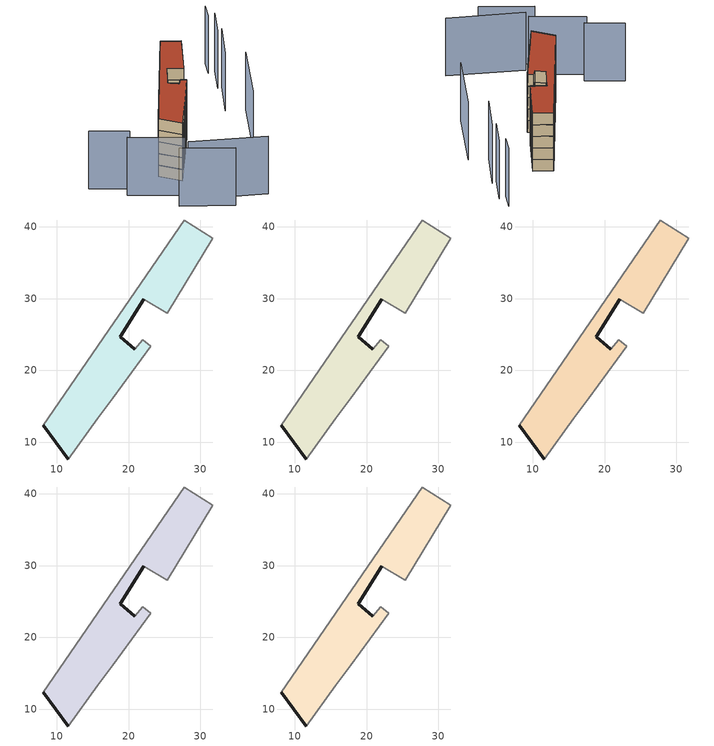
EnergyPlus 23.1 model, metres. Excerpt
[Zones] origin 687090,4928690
94b41fa13e35bc79_F0_whole
 floor ground (EU_floor_Construction): 17.8,16.12 23.08,23.41 21.95,24.25 20.82,22.92 18.81,24.67 22.08,29.89 25.41,27.93 31.71,38.43 27.72,40.95 8.11,12.39 11.57,7.67 15.69,13.38 z0
 wall outside (EU_wall_Construction): 22.08,29.89 18.81,24.67 20.82,22.92 / 11.57,7.67 8.11,12.39 z0:3
 wall adiabatic (EU_wall_Construction): 8.11,12.39 27.72,40.95 31.71,38.43 25.41,27.93 22.08,29.89 / 20.82,22.92 21.95,24.25 23.08,23.41 17.8,16.12 15.69,13.38 11.57,7.67 z0:3
94b41fa13e35bc79_F1_whole
 floor to 94b41fa13e35bc79_F0_whole (EU_floor_Construction): 17.79,16.12 23.08,23.41 21.95,24.25 20.82,22.92 18.8,24.67 22.08,29.89 25.4,27.93 31.71,38.43 27.72,40.95 8.11,12.39 11.57,7.67 15.69,13.38 z3
 wall outside (EU_wall_Construction): 22.08,29.89 18.81,24.67 20.82,22.92 / 11.57,7.67 8.11,12.39 z3:6
 wall adiabatic (EU_wall_Construction): 8.11,12.39 27.72,40.95 31.71,38.43 25.41,27.93 22.08,29.89 / 20.82,22.92 21.95,24.25 23.08,23.41 17.8,16.12 15.69,13.38 11.57,7.67 z3:6
94b41fa13e35bc79_F2_whole
 floor to 94b41fa13e35bc79_F1_whole (EU_floor_Construction): 17.79,16.12 23.08,23.41 21.95,24.25 20.82,22.92 18.8,24.67 22.08,29.89 25.4,27.93 31.71,38.43 27.72,40.95 8.11,12.39 11.57,7.67 15.69,13.38 z6
 wall outside (EU_wall_Construction): 22.08,29.89 18.81,24.67 20.82,22.92 / 11.57,7.67 8.11,12.39 z6:9
 wall adiabatic (EU_wall_Construction): 8.11,12.39 27.72,40.95 31.71,38.43 25.41,27.93 22.08,29.89 / 20.82,22.92 21.95,24.25 23.08,23.41 17.8,16.12 15.69,13.38 11.57,7.67 z6:9
94b41fa13e35bc79_F3_whole
 floor to 94b41fa13e35bc79_F2_whole (EU_floor_Construction): 17.79,16.12 23.08,23.41 21.95,24.25 20.82,22.92 18.8,24.67 22.08,29.89 25.4,27.93 31.71,38.43 27.72,40.95 8.11,12.39 11.57,7.67 15.69,13.38 z9
 wall outside (EU_wall_Construction): 22.08,29.89 18.81,24.67 20.82,22.92 / 11.57,7.67 8.11,12.39 z9:12
 wall adiabatic (EU_wall_Construction): 8.11,12.39 27.72,40.95 31.71,38.43 25.41,27.93 22.08,29.89 / 20.82,22.92 21.95,24.25 23.08,23.41 17.8,16.12 15.69,13.38 11.57,7.67 z9:12
94b41fa13e35bc79_F4_whole
 floor to 94b41fa13e35bc79_F3_whole (EU_floor_Construction): 17.79,16.12 23.08,23.41 21.95,24.25 20.82,22.92 18.8,24.67 22.08,29.89 25.4,27.93 31.71,38.43 27.72,40.95 8.11,12.39 11.57,7.67 15.69,13.38 z12
 wall outside (EU_wall_Construction): 22.08,29.89 18.81,24.67 20.82,22.92 / 11.57,7.67 8.11,12.39 z12:15
 wall adiabatic (EU_wall_Construction): 8.11,12.39 27.72,40.95 31.71,38.43 25.41,27.93 22.08,29.89 / 20.82,22.92 21.95,24.25 23.08,23.41 17.8,16.12 15.69,13.38 11.57,7.67 z12:15
 roof outside (EU_roof_Construction): 31.71,38.43 25.41,27.93 22.08,29.89 18.81,24.67 20.82,22.92 21.95,24.25 23.08,23.41 17.8,16.12 15.69,13.38 11.57,7.67 8.11,12.39 27.72,40.95 z15
shading: 41.16,37.65 44.76,44.41 / 4.69,-1.09 15.37,-7.9 / -2.36,9.46 8.37,2.02 / -7.93,16.63 -0.33,11.31 / 32.65,10.74 40.95,26.14 / 24.28,-7.79 7.92,0.15 / 36.95,28.36 42.31,37.78 / 43.07,44.42 44.9,48.32 z0:15
[Building]
EU S2 Campaign: North Axis=0; Terrain=City; Solar Distribution=FullExterior
[Site:Location]
Bologna: Latitude=44.5; Longitude=11.25; Time Zone=1; Elevation=37
[SizingPeriod:WeatherFileDays]
AnnualSizingPeriod: Begin Month=1; Begin Day of Month=1; End Month=12; End Day of Month=31; Day of Week for Start Day=Monday; Use Weather File Daylight Saving Period=No; Use Weather File Rain and Snow Indicators=No
[MATERIAL]
EU_InternalMass_Material: Roughness=MediumRough; Thickness=0.1; Conductivity=1; Density=1800; Specific Heat=900; Thermal Absorptance=0.9; Solar Absorptance=0.7; Visible Absorptance=0.7
[MATERIAL:NOMASS] Roughness=MediumRough; Thermal Absorptance=0.9; Solar Absorptance=0.7; Visible Absorptance=0.7
Name | Thermal Resistance
EU_wall_NoMass | 0.905828
EU_roof_NoMass | 0.37593
EU_floor_NoMass | 0.67114
[CONSTRUCTION]
EU_wall_Construction: EU_wall_NoMass
EU_roof_Construction: EU_roof_NoMass
EU_floor_Construction: EU_floor_NoMass
EU_InternalMass_Construction: EU_InternalMass_Material
[ZONE] Type=1; Multiplier=1; Ceiling Height=autocalculate; Floor Area=autocalculate; Part of Total Floor Area=Yes
Name | Volume
94b41fa13e35bc79_F0_whole | 523.613
94b41fa13e35bc79_F1_whole; 94b41fa13e35bc79_F2_whole; 94b41fa13e35bc79_F3_whole; 94b41fa13e35bc79_F4_whole | 523.614
[INTERNALMASS] Construction=EU_InternalMass_Construction; Surface Area=174.538
Name | Zone or ZoneList
94b41fa13e35bc79_F0_whole_EU_InternalMass | 94b41fa13e35bc79_F0_whole
94b41fa13e35bc79_F1_whole_EU_InternalMass | 94b41fa13e35bc79_F1_whole
94b41fa13e35bc79_F2_whole_EU_InternalMass | 94b41fa13e35bc79_F2_whole
94b41fa13e35bc79_F3_whole_EU_InternalMass | 94b41fa13e35bc79_F3_whole
94b41fa13e35bc79_F4_whole_EU_InternalMass | 94b41fa13e35bc79_F4_whole
[OTHEREQUIPMENT] Fuel Type=Electricity; Design Level Calculation Method=Watts/Area; Power per Zone Floor Area=1; Fraction Latent=0; Fraction Radiant=0; Fraction Lost=0; Carbon Dioxide Generation Rate=0; EndUse Subcategory=EU_Step8_InternalGains
Name | Zone or ZoneList or Space or SpaceList | Schedule
EU_Step8_InternalGain_94b41fa13e35bc79_F0_whole_f000 | 94b41fa13e35bc79_F0_whole | EU_Step8_GainSchedule_94b41fa13e35bc79_F0_whole_f000
EU_Step8_InternalGain_94b41fa13e35bc79_F1_whole_f000 | 94b41fa13e35bc79_F1_whole | EU_Step8_GainSchedule_94b41fa13e35bc79_F1_whole_f000
EU_Step8_InternalGain_94b41fa13e35bc79_F2_whole_f000 | 94b41fa13e35bc79_F2_whole | EU_Step8_GainSchedule_94b41fa13e35bc79_F2_whole_f000
EU_Step8_InternalGain_94b41fa13e35bc79_F3_whole_f000 | 94b41fa13e35bc79_F3_whole | EU_Step8_GainSchedule_94b41fa13e35bc79_F3_whole_f000
EU_Step8_InternalGain_94b41fa13e35bc79_F4_whole_f000 | 94b41fa13e35bc79_F4_whole | EU_Step8_GainSchedule_94b41fa13e35bc79_F4_whole_f000
[ZONEVENTILATION:DESIGNFLOWRATE] Schedule=EU_AlwaysOn; Design Flow Rate Calculation Method=AirChanges/Hour; Air Changes per Hour=0.73129; Ventilation Type=Natural; Fan Pressure Rise=0; Fan Total Efficiency=1; Constant Term Coefficient=1; Temperature Term Coefficient=0; Velocity Term Coefficient=0; Velocity Squared Term Coefficient=0; Minimum Indoor Temperature=-100; Maximum Indoor Temperature=100; Delta Temperature=-100; Minimum Outdoor Temperature=-100; Maximum Outdoor Temperature=100; Maximum Wind Speed=40
Name | Zone or ZoneList or Space or SpaceList
EU_ConstantAir_94b41fa13e35bc79_F0_whole | 94b41fa13e35bc79_F0_whole
EU_ConstantAir_94b41fa13e35bc79_F1_whole | 94b41fa13e35bc79_F1_whole
EU_ConstantAir_94b41fa13e35bc79_F2_whole | 94b41fa13e35bc79_F2_whole
EU_ConstantAir_94b41fa13e35bc79_F3_whole | 94b41fa13e35bc79_F3_whole
EU_ConstantAir_94b41fa13e35bc79_F4_whole | 94b41fa13e35bc79_F4_whole
[HVACTEMPLATE:THERMOSTAT] Constant Heating Setpoint=20; Constant Cooling Setpoint=50
EU_HeatOnly_94b41fa13e35bc79_F0_whole; EU_HeatOnly_94b41fa13e35bc79_F1_whole; EU_HeatOnly_94b41fa13e35bc79_F2_whole; EU_HeatOnly_94b41fa13e35bc79_F3_whole; EU_HeatOnly_94b41fa13e35bc79_F4_whole
[HVACTEMPLATE:ZONE:IDEALLOADSAIRSYSTEM] System Availability Schedule=EU_AlwaysOn; Maximum Heating Supply Air Temperature=50; Minimum Cooling Supply Air Temperature=13; Maximum Heating Supply Air Humidity Ratio=0.0156; Minimum Cooling Supply Air Humidity Ratio=0.0077; Heating Limit=NoLimit; Cooling Limit=NoLimit; Heating Availability Schedule=EU_AlwaysOn; Cooling Availability Schedule=EU_CoolingOff; Dehumidification Control Type=ConstantSensibleHeatRatio; Cooling Sensible Heat Ratio=0.7; Dehumidification Setpoint=60; Humidification Control Type=None; Humidification Setpoint=30; Outdoor Air Method=None; Outdoor Air Flow Rate per Person=0.00944; Outdoor Air Flow Rate per Zone Floor Area=0; Outdoor Air Flow Rate per Zone=0; Demand Controlled Ventilation Type=None; Outdoor Air Economizer Type=NoEconomizer; Heat Recovery Type=None; Sensible Heat Recovery Effectiveness=0.7; Latent Heat Recovery Effectiveness=0.65
Name | Template Thermostat
94b41fa13e35bc79_F0_whole | EU_HeatOnly_94b41fa13e35bc79_F0_whole
94b41fa13e35bc79_F1_whole | EU_HeatOnly_94b41fa13e35bc79_F1_whole
94b41fa13e35bc79_F2_whole | EU_HeatOnly_94b41fa13e35bc79_F2_whole
94b41fa13e35bc79_F3_whole | EU_HeatOnly_94b41fa13e35bc79_F3_whole
94b41fa13e35bc79_F4_whole | EU_HeatOnly_94b41fa13e35bc79_F4_whole
[SIZING:ZONE] Zone Cooling Design Supply Air Temperature Input Method=SupplyAirTemperature; Zone Cooling Design Supply Air Temperature=13; Zone Heating Design Supply Air Temperature Input Method=SupplyAirTemperature; Zone Heating Design Supply Air Temperature=50; Zone Cooling Design Supply Air Humidity Ratio=0.008; Zone Heating Design Supply Air Humidity Ratio=0.008; Cooling Design Air Flow Method=DesignDay; Cooling Design Air Flow Rate=0; Cooling Minimum Air Flow per Zone Floor Area=0.000762; Cooling Minimum Air Flow=0; Cooling Minimum Air Flow Fraction=0.2; Heating Design Air Flow Method=DesignDay; Heating Design Air Flow Rate=0; Heating Maximum Air Flow per Zone Floor Area=0.002032; Heating Maximum Air Flow=0.141576; Heating Maximum Air Flow Fraction=0.3; Account for Dedicated Outdoor Air System=No; Dedicated Outdoor Air System Control Strategy=NeutralSupplyAir; Dedicated Outdoor Air Low Setpoint Temperature for Design=autosize; Dedicated Outdoor Air High Setpoint Temperature for Design=autosize; Zone Load Sizing Method=Sensible Load Only No Latent Load; Zone Latent Cooling Design Supply Air Humidity Ratio Input Method=HumidityRatioDifference; Zone Cooling Design Supply Air Humidity Ratio Difference=0.005; Zone Latent Heating Design Supply Air Humidity Ratio Input Method=HumidityRatioDifference; Zone Humidification Design Supply Air Humidity Ratio Difference=0.005
94b41fa13e35bc79_F0_whole; 94b41fa13e35bc79_F1_whole; 94b41fa13e35bc79_F2_whole; 94b41fa13e35bc79_F3_whole; 94b41fa13e35bc79_F4_whole
[SCHEDULE:CONSTANT]
Name | Hourly Value
EU_AlwaysOn | 1
EU_CoolingOff | 0
[SCHEDULE:FILE] Column Number=1; Rows to Skip at Top=0; Number of Hours of Data=8760; Column Separator=Comma; Interpolate to Timestep=No; Minutes per Item=60; Adjust Schedule for Daylight Savings=Yes
Name | File
EU_Step8_GainSchedule_94b41fa13e35bc79_F0_whole_f000 | ../../schedules/94b41fa13e35bc79/94b41fa13e35bc79_F0_whole_f000_gain.csv
EU_Step8_GainSchedule_94b41fa13e35bc79_F1_whole_f000 | ../../schedules/94b41fa13e35bc79/94b41fa13e35bc79_F1_whole_f000_gain.csv
EU_Step8_GainSchedule_94b41fa13e35bc79_F2_whole_f000 | ../../schedules/94b41fa13e35bc79/94b41fa13e35bc79_F2_whole_f000_gain.csv
EU_Step8_GainSchedule_94b41fa13e35bc79_F3_whole_f000 | ../../schedules/94b41fa13e35bc79/94b41fa13e35bc79_F3_whole_f000_gain.csv
EU_Step8_GainSchedule_94b41fa13e35bc79_F4_whole_f000 | ../../schedules/94b41fa13e35bc79/94b41fa13e35bc79_F4_whole_f000_gain.csv
